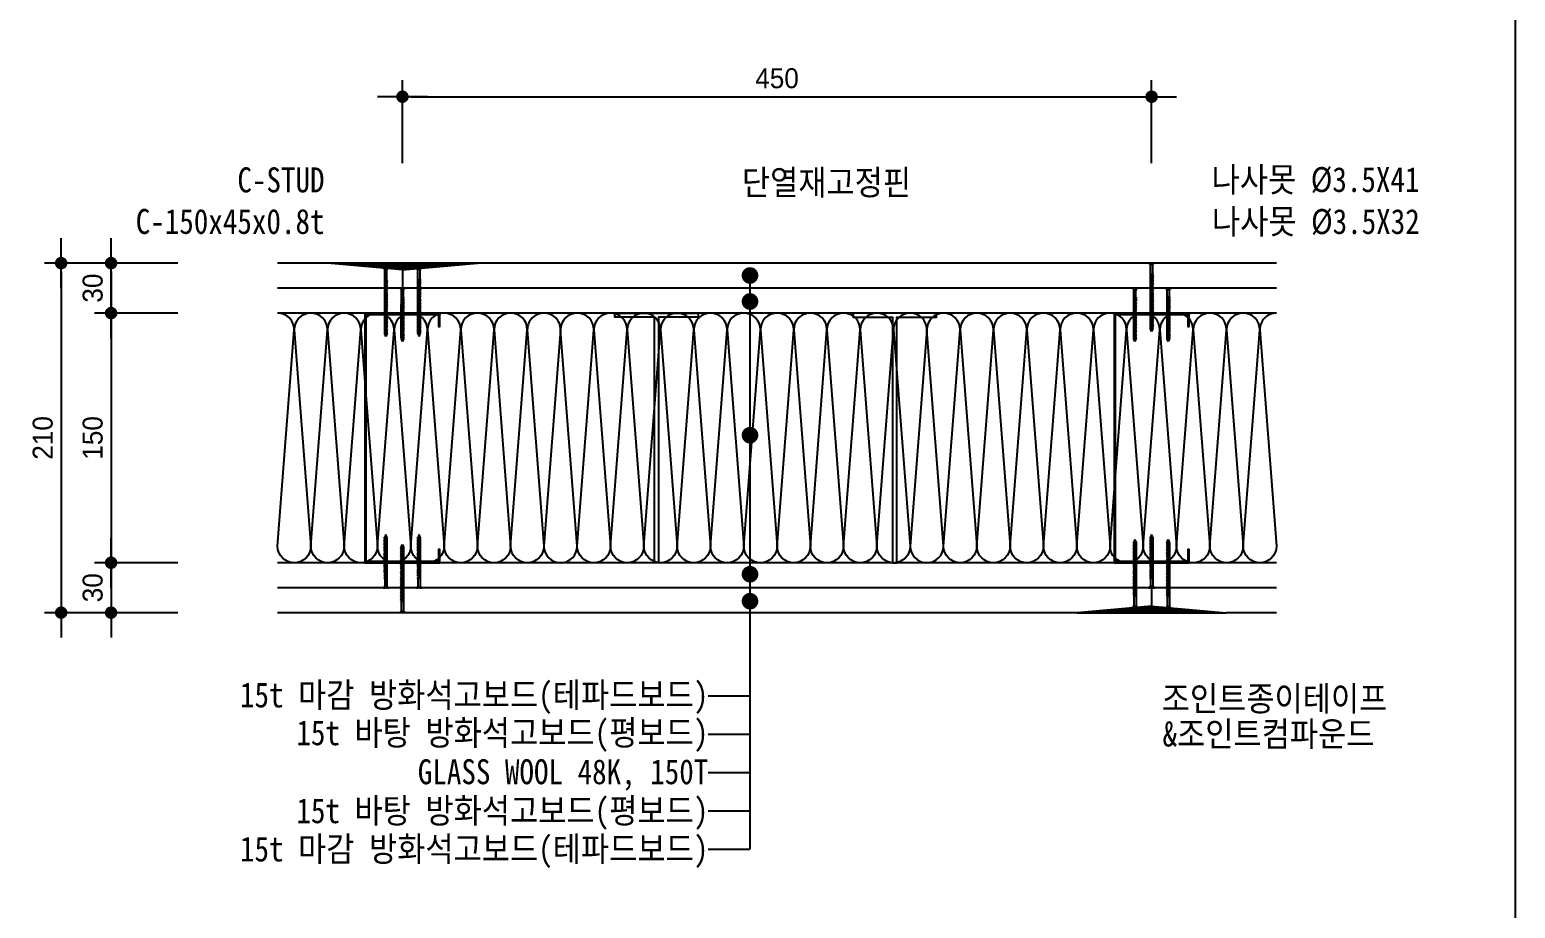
# Model space of a CAD drawing. Header units: millimetres. Extents: x 104 to 12536, y 73 to 2865.
# Drawn here: x 1967 to 2860, y 927 to 1455 of the extents above; entities that cross this region are included whole.
import ezdxf
from ezdxf.enums import TextEntityAlignment as Align

# ---------------------------------------------------------------- set-up
doc = ezdxf.new("R2010")
doc.units = ezdxf.units.MM
doc.header["$LTSCALE"] = 5
for name, color, linetype in [('CHAN', 3, 'Continuous'), ('FIN', 6, 'Continuous'), ('formline', 6, 'Continuous'), ('GB', 7, 'Continuous'), ('INSUL', 8, 'Continuous'), ('ITXT', 5, 'Continuous'), ('PIN', 4, 'Continuous'), ('RXDIM', 7, 'Continuous'), ('SCREW2', 8, 'Continuous'), ('TEXT', 7, 'Continuous')]:
    doc.layers.add(name, color=color, linetype=linetype)
doc.styles.add('CGS', font='')
doc.styles.add('RXHS', font='')
doc.styles.get('CGS').set_extended_font_data('Dotum')
doc.styles.get('RXHS').set_extended_font_data('DotumChe')
doc.dimstyles.new('NDIM', dxfattribs={"dimscale": 5, "dimtxt": 2.4, "dimasz": 1, "dimexe": 2, "dimexo": 2, "dimgap": 1, "dimtad": 1, "dimtoh": 1, "dimdec": 0, "dimzin": 0, "dimdsep": 46, "dimtxsty": 'CGS', "dimblk1": 'DOTK', "dimblk2": 'DOTK', "dimsah": 1, "dimcen": 3, "dimclrt": 3, "dimadec": 0, "dimazin": 0, "dimtfac": 1.25, "dimtdec": 0, "dimtix": 1, "dimtmove": 2, "dimatfit": 3, "dimldrblk": 'DOTK', "dimfxl": 1, "dimtolj": 1, "dimtzin": 0, "dimarcsym": 0})

# ---------------------------------------------------------------- blocks, each defined once
blk = doc.blocks.new('나사못41')
at = {"layer": 'SCREW2'}
for p, q in [((2.25, 39.17), (0.63, 38.74)), ((0.63, 38.74), (0.92, 39.12)), ((2.25, 38.32), (0.63, 37.89)), ((0.63, 37.89), (0.92, 38.27)), ((2.25, 36.62), (0.63, 36.19)), ((0.63, 36.19), (0.92, 36.58)), ((2.25, 35.78), (0.63, 35.35)), ((0.63, 35.35), (0.92, 35.73)), ((2.25, 37.47), (0.64, 37.04)), ((0.64, 37.04), (0.92, 37.43)), ((2.54, 39.55), (0.92, 39.12)), ((2.54, 38.7), (0.92, 38.27)), ((2.54, 37.86), (0.92, 37.43)), ((2.53, 37.01), (0.92, 36.58)), ((2.54, 36.16), (0.92, 35.73)), ((0.93, 38.81), (0.93, 38.28)), ((0.93, 37.97), (0.93, 37.43)), ((0.93, 37.12), (0.93, 36.58)), ((0.93, 36.27), (0.93, 35.73)), ((1.6, 41), (0.98, 39.39)), ((0.98, 39.39), (1.64, 39.91)), ((0.98, 39.39), (0.98, 39.14)), ((1.64, 39.91), (1.6, 41)), ((2.26, 39.48), (1.6, 41)), ((2.25, 39.17), (2.54, 39.55)), ((2.25, 39.17), (2.25, 38.63)), ((2.25, 38.32), (2.54, 38.7)), ((2.25, 38.32), (2.25, 37.78)), ((2.25, 37.47), (2.54, 37.86)), ((2.25, 37.47), (2.25, 36.93)), ((2.25, 36.62), (2.53, 37.01)), ((2.25, 36.62), (2.25, 36.08)), ((2.25, 35.78), (2.54, 36.16)), ((2.25, 35.78), (2.25, 35.24)), ((2.25, 34.93), (0.63, 34.5)), ((0.63, 34.5), (0.92, 34.88)), ((2.25, 33.23), (0.63, 32.8)), ((0.63, 32.8), (0.92, 33.19)), ((2.25, 32.39), (0.63, 31.96)), ((0.63, 31.96), (0.92, 32.34)), ((2.25, 31.54), (0.63, 31.11)), ((0.63, 31.11), (0.92, 31.5)), ((2.25, 29), (0.63, 28.57)), ((0.63, 28.57), (0.92, 28.95)), ((2.25, 34.08), (0.64, 33.65)), ((0.64, 33.65), (0.92, 34.04)), ((2.25, 30.69), (0.64, 30.26)), ((0.64, 30.26), (0.92, 30.65)), ((2.25, 29.85), (0.64, 29.42)), ((0.64, 29.42), (0.93, 29.8)), ((2.25, 28.15), (0.64, 27.72)), ((0.64, 27.72), (0.92, 28.11)), ((2.25, 27.3), (0.64, 26.87)), ((0.64, 26.87), (0.93, 27.26)), ((2.54, 35.31), (0.92, 34.88)), ((2.54, 34.47), (0.92, 34.04)), ((2.53, 33.62), (0.92, 33.19)), ((2.54, 32.77), (0.92, 32.34)), ((2.54, 31.92), (0.92, 31.5)), ((2.54, 31.08), (0.92, 30.65)), ((2.54, 29.38), (0.92, 28.95)), ((2.54, 28.54), (0.92, 28.11)), ((2.54, 26.84), (0.92, 26.41)), ((0.93, 35.43), (0.93, 34.89)), ((0.93, 34.58), (0.93, 34.04)), ((0.93, 33.73), (0.93, 33.19)), ((0.93, 32.88), (0.93, 32.34)), ((0.93, 32.04), (0.93, 31.5)), ((0.93, 31.19), (0.93, 30.65)), ((0.93, 30.34), (0.93, 29.8)), ((2.54, 30.23), (0.93, 29.8)), ((0.93, 29.49), (0.93, 28.95)), ((0.93, 28.65), (0.93, 28.11)), ((0.93, 27.8), (0.93, 27.26)), ((2.54, 27.69), (0.93, 27.26)), ((0.93, 26.95), (0.93, 26.41)), ((2.25, 34.93), (2.54, 35.31)), ((2.25, 34.93), (2.25, 34.39)), ((2.25, 34.08), (2.54, 34.47)), ((2.25, 34.08), (2.25, 33.54)), ((2.25, 33.23), (2.53, 33.62)), ((2.25, 33.23), (2.25, 32.69)), ((2.25, 32.39), (2.54, 32.77)), ((2.25, 32.39), (2.25, 31.85)), ((2.25, 31.54), (2.54, 31.92)), ((2.25, 31.54), (2.25, 31)), ((2.25, 30.69), (2.54, 31.08)), ((2.25, 30.69), (2.25, 30.15)), ((2.25, 29.85), (2.54, 30.23)), ((2.25, 29.84), (2.25, 29.3)), ((2.25, 29), (2.54, 29.38)), ((2.25, 29), (2.25, 28.46)), ((2.25, 28.15), (2.54, 28.54)), ((2.25, 28.15), (2.25, 27.61)), ((2.25, 27.3), (2.54, 27.69)), ((2.25, 27.3), (2.25, 26.76)), ((2.25, 26.46), (2.54, 26.84)), ((2.25, 24.76), (0.63, 24.33)), ((0.63, 24.33), (0.92, 24.72)), ((2.25, 26.46), (0.64, 26.03)), ((0.64, 26.03), (0.92, 26.41)), ((2.25, 25.61), (0.64, 25.18)), ((0.64, 25.18), (0.93, 25.56)), ((2.25, 23.91), (0.64, 23.48)), ((0.64, 23.48), (0.92, 23.87)), ((2.25, 23.07), (0.64, 22.64)), ((0.64, 22.64), (0.93, 23.02)), ((2.26, 22.22), (0.64, 21.79)), ((0.64, 21.79), (0.93, 22.18)), ((2.25, 21.37), (0.64, 20.94)), ((0.64, 20.94), (0.93, 21.33)), ((2.26, 20.53), (0.64, 20.1)), ((0.64, 20.1), (0.93, 20.48)), ((2.25, 19.68), (0.64, 19.25)), ((0.64, 19.25), (0.92, 19.63)), ((2.25, 18.83), (0.64, 18.4)), ((0.64, 18.4), (0.93, 18.79)), ((2.26, 17.98), (0.64, 17.55)), ((0.64, 17.55), (0.93, 17.94)), ((2.54, 25.15), (0.92, 24.72)), ((2.54, 24.3), (0.92, 23.87)), ((2.54, 20.06), (0.92, 19.63)), ((0.93, 26.1), (0.93, 25.56)), ((2.54, 25.99), (0.93, 25.56)), ((0.93, 25.26), (0.93, 24.72)), ((0.93, 24.41), (0.93, 23.87)), ((0.93, 23.56), (0.93, 23.02)), ((2.54, 23.45), (0.93, 23.02)), ((0.93, 22.71), (0.93, 22.18)), ((2.54, 22.6), (0.93, 22.18)), ((0.93, 21.87), (0.93, 21.33)), ((2.54, 21.76), (0.93, 21.33)), ((0.93, 21.02), (0.93, 20.48)), ((2.54, 20.91), (0.93, 20.48)), ((0.93, 20.17), (0.93, 19.63)), ((0.93, 19.32), (0.93, 18.79)), ((2.54, 19.21), (0.93, 18.79)), ((0.93, 18.48), (0.93, 17.94)), ((0.93, 18.48), (0.93, 17.94)), ((2.54, 18.37), (0.93, 17.94)), ((2.25, 26.45), (2.25, 25.92)), ((2.25, 25.61), (2.54, 25.99)), ((2.25, 25.61), (2.25, 25.07)), ((2.25, 24.76), (2.54, 25.15)), ((2.25, 24.76), (2.25, 24.22)), ((2.25, 23.91), (2.54, 24.3)), ((2.25, 23.91), (2.25, 23.37)), ((2.25, 23.07), (2.54, 23.45)), ((2.25, 23.06), (2.25, 20.53)), ((2.25, 21.37), (2.54, 21.76)), ((2.25, 21.37), (2.25, 20.83)), ((2.25, 20.52), (2.25, 19.98)), ((2.25, 19.68), (2.54, 20.06)), ((2.25, 19.68), (2.25, 19.14)), ((2.25, 18.83), (2.54, 19.21)), ((2.25, 18.83), (2.25, 18.29)), ((2.25, 17.98), (2.25, 17.44)), ((2.26, 22.22), (2.54, 22.6)), ((2.26, 20.53), (2.54, 20.91)), ((2.26, 17.98), (2.54, 18.37)), ((2.26, 17.14), (0.64, 16.71)), ((0.64, 16.71), (0.93, 17.09)), ((2.26, 15.44), (0.64, 15.01)), ((0.64, 15.01), (0.93, 15.4)), ((2.26, 14.59), (0.64, 14.16)), ((0.64, 14.16), (0.93, 14.55)), ((2.26, 16.29), (0.65, 15.86)), ((0.65, 15.86), (0.93, 16.24)), ((2.26, 13.75), (0.65, 13.32)), ((0.65, 13.32), (0.93, 13.7)), ((2.26, 12.9), (0.65, 12.47)), ((0.65, 12.47), (0.93, 12.86)), ((2.26, 12.05), (0.65, 11.62)), ((0.65, 11.62), (0.93, 12.01)), ((2.26, 11.21), (0.65, 10.78)), ((0.65, 10.78), (0.93, 11.16)), ((2.26, 10.38), (0.65, 9.95)), ((0.65, 9.95), (0.93, 10.33)), ((2.26, 9.55), (0.65, 9.12)), ((0.65, 9.12), (0.93, 9.5)), ((0.93, 17.63), (0.93, 17.09)), ((2.55, 17.52), (0.93, 17.09)), ((0.93, 16.78), (0.93, 16.24)), ((2.55, 16.67), (0.93, 16.24)), ((0.93, 15.94), (0.93, 15.4)), ((2.54, 15.83), (0.93, 15.4)), ((0.93, 15.09), (0.93, 14.55)), ((2.55, 14.98), (0.93, 14.55)), ((0.93, 14.24), (0.93, 13.7)), ((2.55, 14.13), (0.93, 13.7)), ((0.93, 13.39), (0.93, 12.86)), ((2.55, 13.29), (0.93, 12.86)), ((0.93, 12.55), (0.93, 12.01)), ((2.55, 12.44), (0.93, 12.01)), ((0.93, 11.7), (0.93, 10.33)), ((2.55, 11.59), (0.93, 11.16)), ((2.55, 10.76), (0.93, 10.33)), ((0.93, 10.02), (0.93, 9.5)), ((2.55, 9.93), (0.93, 9.5)), ((0.93, 9.19), (0.93, 8.67)), ((2.55, 9.1), (0.93, 8.67)), ((2.25, 17.13), (2.25, 16.59)), ((2.25, 16.29), (2.25, 15.75)), ((2.25, 15.44), (2.25, 14.9)), ((2.25, 14.59), (2.25, 14.05)), ((2.25, 13.75), (2.25, 13.21)), ((2.25, 12.05), (2.25, 11.51)), ((2.25, 11.2), (2.25, 10.68)), ((2.25, 10.37), (2.25, 9.85)), ((2.25, 9.54), (2.25, 9.02)), ((2.26, 17.14), (2.55, 17.52)), ((2.26, 16.29), (2.55, 16.67)), ((2.26, 15.44), (2.54, 15.83)), ((2.26, 14.59), (2.55, 14.98)), ((2.26, 13.75), (2.55, 14.13)), ((2.26, 12.9), (2.55, 13.29)), ((2.26, 12.9), (2.26, 12.36)), ((2.26, 12.05), (2.55, 12.44)), ((2.26, 11.21), (2.55, 11.59)), ((2.26, 10.38), (2.55, 10.76)), ((2.26, 9.55), (2.55, 9.93)), ((2.26, 8.72), (2.55, 9.1)), ((2.26, 8.72), (0.65, 8.29)), ((0.65, 8.29), (0.93, 8.67)), ((2.26, 7.89), (0.65, 7.46)), ((0.65, 7.46), (0.93, 7.84)), ((2.26, 7.06), (0.65, 6.63)), ((0.65, 6.63), (0.93, 7.01)), ((0.93, 8.36), (0.93, 7.84)), ((2.55, 8.27), (0.93, 7.84)), ((0.93, 7.53), (0.93, 7.01)), ((2.55, 7.44), (0.93, 7.01)), ((0.93, 6.7), (0.93, 1.19)), ((1.54, 0.48), (1.54, 0.65)), ((1.6, 0.68), (1.57, 0.68)), ((1.63, 0.48), (1.63, 0.65)), ((2.08, 0), (3.2, 0)), ((2.25, 8.71), (2.25, 8.19)), ((2.25, 7.88), (2.25, 7.36)), ((2.25, 7.05), (2.25, 1.19)), ((2.26, 7.89), (2.55, 8.27)), ((2.26, 7.06), (2.55, 7.44)), ((-0.03, 0), (1.09, 0))]:
    blk.add_line(p, q, dxfattribs=at)
for centre, radius, start, end in [((-0.49, 1.35), 1.43, 288.66128, 353.44689), ((1.07, 0.47), 0.473, 267.52648, 0.91384), ((1.59, -1.99), 2.05, 80.28655, 99.71345), ((1.57, 0.65), 0.033, 90, 180), ((1.6, 0.65), 0.033, 0, 90), ((2.1, 0.47), 0.473, 179.08616, 272.47352), ((3.64, 1.33), 1.4, 185.72984, 251.659)]:
    blk.add_arc(centre, radius, start, end, dxfattribs=at)
blk = doc.blocks.new('DOTK')
blk.add_line((-3, 0), (3, 0))
at = {"const_width": 0.75}
blk.add_lwpolyline([(-0.375, 0, 1), (0.375, 0, 1)], format="xyb", close=True, dxfattribs=at)
blk = doc.blocks.new('*D44')
at = {"layer": 'RXDIM', "color": 0, "lineweight": -2, "transparency": 16777216}
for p, q in [((2191.38, 1374.5), (2191.38, 1424.5)), ((2641.38, 1374.5), (2641.38, 1424.5)), ((2196.38, 1414.5), (2636.38, 1414.5))]:
    blk.add_line(p, q, dxfattribs=at)
at = {"layer": 'RXDIM', "color": 0, "lineweight": -2, "transparency": 16777216, "xscale": 5, "yscale": 5, "zscale": 5, "rotation": 180}
blk.add_blockref('DOTK', (2191.38, 1414.5), dxfattribs=at)
at = {"layer": 'RXDIM', "color": 0, "lineweight": -2, "transparency": 16777216, "xscale": 5, "yscale": 5, "zscale": 5}
blk.add_blockref('DOTK', (2641.38, 1414.5), dxfattribs=at)
at = {"layer": 'RXDIM', "color": 3, "transparency": 16777216, "insert": (2416.38, 1425.51), "char_height": 12, "attachment_point": 5, "style": 'CGS'}
blk.add_mtext('\\A1;450', dxfattribs=at)
blk = doc.blocks.new('*D45')
at = {"layer": 'RXDIM', "color": 0, "lineweight": -2, "transparency": 16777216}
for p, q in [((2056.38, 1314.5), (1976.38, 1314.5)), ((1986.38, 1309.5), (1986.38, 1109.5)), ((2056.38, 1104.5), (1976.38, 1104.5))]:
    blk.add_line(p, q, dxfattribs=at)
at = {"layer": 'RXDIM', "color": 0, "lineweight": -2, "transparency": 16777216, "xscale": 5, "yscale": 5, "zscale": 5}
for p, rotation in [((1986.38, 1314.5), 90), ((1986.38, 1104.5), 270)]:
    blk.add_blockref('DOTK', p, dxfattribs=dict(at, rotation=rotation))
at = {"layer": 'RXDIM', "color": 3, "transparency": 16777216, "insert": (1975.37, 1209.5), "char_height": 12, "attachment_point": 5, "rotation": 90, "style": 'CGS'}
blk.add_mtext('\\A1;210', dxfattribs=at)
blk = doc.blocks.new('*D46')
at = {"layer": 'RXDIM', "color": 0, "lineweight": -2, "transparency": 16777216}
for p, q in [((2056.38, 1314.5), (2006.38, 1314.5)), ((2016.38, 1309.5), (2016.38, 1289.5)), ((2056.38, 1284.5), (2006.38, 1284.5))]:
    blk.add_line(p, q, dxfattribs=at)
at = {"layer": 'RXDIM', "color": 0, "lineweight": -2, "transparency": 16777216, "xscale": 5, "yscale": 5, "zscale": 5}
for p, rotation in [((2016.38, 1314.5), 90), ((2016.38, 1284.5), 270)]:
    blk.add_blockref('DOTK', p, dxfattribs=dict(at, rotation=rotation))
at = {"layer": 'RXDIM', "color": 3, "transparency": 16777216, "insert": (2005.37, 1299.5), "char_height": 12, "attachment_point": 5, "rotation": 90, "style": 'CGS'}
blk.add_mtext('\\A1;30', dxfattribs=at)
blk = doc.blocks.new('*D47')
at = {"layer": 'RXDIM', "color": 0, "lineweight": -2, "transparency": 16777216}
for p, q in [((2056.38, 1284.5), (2006.38, 1284.5)), ((2016.38, 1279.5), (2016.38, 1139.5)), ((2056.38, 1134.5), (2006.38, 1134.5))]:
    blk.add_line(p, q, dxfattribs=at)
at = {"layer": 'RXDIM', "color": 0, "lineweight": -2, "transparency": 16777216, "xscale": 5, "yscale": 5, "zscale": 5}
for p, rotation in [((2016.38, 1284.5), 90), ((2016.38, 1134.5), 270)]:
    blk.add_blockref('DOTK', p, dxfattribs=dict(at, rotation=rotation))
at = {"layer": 'RXDIM', "color": 3, "transparency": 16777216, "insert": (2005.37, 1209.5), "char_height": 12, "attachment_point": 5, "rotation": 90, "style": 'CGS'}
blk.add_mtext('\\A1;150', dxfattribs=at)
blk = doc.blocks.new('*D48')
at = {"layer": 'RXDIM', "color": 0, "lineweight": -2, "transparency": 16777216}
for p, q in [((2056.38, 1134.5), (2006.38, 1134.5)), ((2016.38, 1129.5), (2016.38, 1109.5)), ((2056.38, 1104.5), (2006.38, 1104.5))]:
    blk.add_line(p, q, dxfattribs=at)
at = {"layer": 'RXDIM', "color": 0, "lineweight": -2, "transparency": 16777216, "xscale": 5, "yscale": 5, "zscale": 5}
for p, rotation in [((2016.38, 1134.5), 90), ((2016.38, 1104.5), 270)]:
    blk.add_blockref('DOTK', p, dxfattribs=dict(at, rotation=rotation))
at = {"layer": 'RXDIM', "color": 3, "transparency": 16777216, "insert": (2005.37, 1119.5), "char_height": 12, "attachment_point": 5, "rotation": 90, "style": 'CGS'}
blk.add_mtext('\\A1;30', dxfattribs=at)
blk = doc.blocks.new('나사못32')
at = {"layer": 'SCREW2'}
for p, q in [((2.24, 30.17), (0.63, 29.74)), ((0.63, 29.74), (0.92, 30.12)), ((2.25, 29.32), (0.63, 28.89)), ((0.63, 28.89), (0.92, 29.27)), ((2.25, 28.47), (0.63, 28.04)), ((0.63, 28.04), (0.92, 28.43)), ((2.24, 27.62), (0.63, 27.19)), ((0.63, 27.19), (0.91, 27.58)), ((2.24, 26.78), (0.63, 26.35)), ((2.53, 28.01), (0.91, 27.58)), ((2.53, 30.55), (0.92, 30.12)), ((0.92, 29.81), (0.92, 29.28)), ((2.53, 29.7), (0.92, 29.27)), ((0.92, 28.97), (0.92, 28.43)), ((2.54, 28.86), (0.92, 28.43)), ((0.92, 28.12), (0.92, 27.58)), ((0.92, 27.27), (0.92, 26.73)), ((2.53, 27.16), (0.92, 26.73)), ((1.6, 32), (0.98, 30.39)), ((0.98, 30.39), (1.64, 30.91)), ((0.98, 30.39), (0.98, 30.14)), ((1.64, 30.91), (1.6, 32)), ((2.27, 30.45), (1.6, 32)), ((2.24, 30.17), (2.53, 30.55)), ((2.24, 30.17), (2.24, 29.63)), ((2.24, 29.32), (2.24, 28.78)), ((2.24, 28.47), (2.24, 27.93)), ((2.24, 27.62), (2.53, 28.01)), ((2.24, 27.62), (2.24, 27.08)), ((2.24, 26.78), (2.53, 27.16)), ((2.24, 26.78), (2.24, 26.24)), ((2.25, 29.32), (2.53, 29.7)), ((2.25, 28.47), (2.54, 28.86)), ((0.63, 26.35), (0.92, 26.73)), ((2.25, 25.93), (0.63, 25.5)), ((0.63, 25.5), (0.92, 25.88)), ((2.25, 25.08), (0.63, 24.65)), ((0.63, 24.65), (0.92, 25.04)), ((2.24, 24.23), (0.63, 23.8)), ((0.63, 23.8), (0.91, 24.19)), ((2.24, 23.39), (0.63, 22.96)), ((0.63, 22.96), (0.92, 23.34)), ((2.25, 22.54), (0.63, 22.11)), ((0.63, 22.11), (0.92, 22.5)), ((2.25, 21.69), (0.63, 21.26)), ((0.63, 21.26), (0.92, 21.65)), ((2.25, 20), (0.63, 19.57)), ((0.63, 19.57), (0.92, 19.95)), ((2.25, 19.15), (0.63, 18.72)), ((0.63, 18.72), (0.92, 19.11)), ((2.25, 20.85), (0.64, 20.42)), ((0.64, 20.42), (0.92, 20.8)), ((2.25, 18.3), (0.64, 17.87)), ((0.64, 17.87), (0.92, 18.26)), ((2.53, 24.62), (0.91, 24.19)), ((0.92, 26.43), (0.92, 25.89)), ((2.53, 26.31), (0.92, 25.88)), ((0.92, 25.58), (0.92, 25.04)), ((2.54, 25.47), (0.92, 25.04)), ((0.92, 24.73), (0.92, 24.19)), ((0.92, 23.88), (0.92, 23.34)), ((2.53, 23.77), (0.92, 23.34)), ((0.92, 23.04), (0.92, 22.5)), ((2.53, 22.92), (0.92, 22.5)), ((0.92, 22.19), (0.92, 21.65)), ((2.54, 22.08), (0.92, 21.65)), ((0.92, 21.34), (0.92, 20.8)), ((2.54, 21.23), (0.92, 20.8)), ((0.92, 20.49), (0.92, 19.95)), ((2.53, 20.38), (0.92, 19.95)), ((0.92, 19.65), (0.92, 19.11)), ((2.54, 19.54), (0.92, 19.11)), ((0.92, 18.8), (0.92, 18.26)), ((2.54, 18.69), (0.92, 18.26)), ((0.92, 17.95), (0.92, 17.41)), ((2.24, 25.93), (2.24, 25.39)), ((2.24, 25.08), (2.24, 24.54)), ((2.24, 24.23), (2.53, 24.62)), ((2.24, 24.23), (2.24, 23.69)), ((2.24, 23.39), (2.53, 23.77)), ((2.24, 23.39), (2.24, 22.85)), ((2.24, 22.54), (2.24, 22)), ((2.24, 21.69), (2.24, 21.15)), ((2.24, 20.84), (2.24, 20.3)), ((2.24, 20), (2.24, 19.46)), ((2.24, 19.15), (2.24, 18.61)), ((2.24, 18.3), (2.24, 17.76)), ((2.25, 25.93), (2.53, 26.31)), ((2.25, 25.08), (2.54, 25.47)), ((2.25, 22.54), (2.53, 22.92)), ((2.25, 21.69), (2.54, 22.08)), ((2.25, 20.85), (2.54, 21.23)), ((2.25, 20), (2.53, 20.38)), ((2.25, 19.15), (2.54, 19.54)), ((2.25, 18.3), (2.54, 18.69)), ((2.25, 17.46), (0.63, 17.03)), ((0.63, 17.03), (0.92, 17.41)), ((2.25, 15.9), (0.63, 15.47)), ((0.63, 15.47), (0.92, 15.86)), ((2.25, 13.36), (0.63, 12.93)), ((0.63, 12.93), (0.92, 13.32)), ((2.25, 16.73), (0.64, 16.3)), ((0.64, 16.3), (0.92, 16.68)), ((2.25, 15.06), (0.64, 14.63)), ((0.64, 14.63), (0.92, 15.01)), ((2.25, 14.21), (0.64, 13.78)), ((0.64, 13.78), (0.92, 14.16)), ((2.25, 12.51), (0.64, 12.08)), ((0.64, 12.08), (0.92, 12.47)), ((2.25, 11.67), (0.64, 11.24)), ((0.64, 11.24), (0.92, 11.62)), ((2.26, 10.82), (0.64, 10.39)), ((0.64, 10.39), (0.93, 10.78)), ((2.27, 9.98), (0.65, 9.55)), ((0.65, 9.55), (0.94, 9.93)), ((2.27, 9.13), (0.66, 8.7)), ((0.66, 8.7), (0.94, 9.09)), ((2.54, 17.84), (0.92, 17.41)), ((0.92, 17.45), (0.92, 16.92)), ((0.92, 17.22), (0.92, 16.68)), ((2.54, 17.11), (0.92, 16.68)), ((0.92, 16.37), (0.92, 15.86)), ((2.54, 16.29), (0.92, 15.86)), ((0.92, 15.55), (0.92, 15.01)), ((2.54, 15.44), (0.92, 15.01)), ((0.92, 14.7), (0.92, 14.16)), ((2.54, 14.59), (0.92, 14.16)), ((0.92, 13.86), (0.92, 13.32)), ((2.54, 13.75), (0.92, 13.32)), ((0.92, 13.01), (0.92, 12.47)), ((2.54, 12.9), (0.92, 12.47)), ((0.92, 12.16), (0.92, 11.62)), ((2.54, 12.05), (0.92, 11.62)), ((0.93, 11.32), (0.93, 10.78)), ((2.55, 11.21), (0.93, 10.78)), ((0.94, 10.47), (0.94, 9.93)), ((2.55, 10.36), (0.94, 9.93)), ((2.56, 9.51), (0.94, 9.09)), ((0.95, 9.63), (0.95, 9.09)), ((2.24, 17.45), (2.24, 17.03)), ((2.24, 16.72), (2.24, 16.54)), ((2.24, 16.71), (2.24, 15.86)), ((2.24, 15.9), (2.24, 15.36)), ((2.24, 14.21), (2.24, 13.67)), ((2.24, 13.36), (2.24, 12.82)), ((2.24, 12.51), (2.24, 11.97)), ((2.25, 17.46), (2.54, 17.84)), ((2.25, 16.73), (2.54, 17.11)), ((2.25, 15.9), (2.54, 16.29)), ((2.25, 15.06), (2.54, 15.44)), ((2.25, 15.06), (2.25, 14.52)), ((2.25, 14.21), (2.54, 14.59)), ((2.25, 13.36), (2.54, 13.75)), ((2.25, 12.51), (2.54, 12.9)), ((2.25, 11.67), (2.54, 12.05)), ((2.25, 11.67), (2.25, 11.13)), ((2.26, 10.82), (2.55, 11.21)), ((2.26, 10.82), (2.26, 10.28)), ((2.27, 9.98), (2.55, 10.36)), ((2.27, 9.98), (2.27, 9.44)), ((2.27, 9.13), (2.56, 9.51)), ((2.27, 9.13), (2.27, 8.59)), ((0, 0), (1.12, 0)), ((2.27, 8.28), (0.66, 7.85)), ((0.66, 7.85), (0.95, 8.24)), ((2.28, 7.44), (0.67, 7.01)), ((0.67, 7.01), (0.95, 7.39)), ((2.29, 6.59), (0.67, 6.16)), ((0.67, 6.16), (0.96, 6.55)), ((2.28, 5.74), (0.67, 5.31)), ((0.67, 5.31), (0.95, 5.7)), ((0.95, 8.78), (0.95, 8.24)), ((2.56, 8.67), (0.95, 8.24)), ((0.95, 7.93), (0.95, 7.39)), ((2.57, 7.82), (0.95, 7.39)), ((2.57, 6.13), (0.95, 5.7)), ((0.95, 5.39), (0.95, 1.19)), ((0.96, 7.09), (0.96, 6.55)), ((2.57, 6.98), (0.96, 6.55)), ((0.96, 6.24), (0.96, 5.7)), ((1.57, 0.48), (1.57, 0.65)), ((1.63, 0.68), (1.6, 0.68)), ((1.66, 0.48), (1.66, 0.65)), ((2.27, 8.28), (2.56, 8.67)), ((2.27, 8.28), (2.27, 7.74)), ((2.27, 5.74), (2.27, 1.19)), ((2.28, 7.44), (2.57, 7.82)), ((2.28, 7.44), (2.28, 6.9)), ((2.28, 6.59), (2.28, 6.05)), ((2.28, 5.74), (2.57, 6.13)), ((2.29, 6.59), (2.57, 6.98)), ((2.11, 0), (3.23, 0))]:
    blk.add_line(p, q, dxfattribs=at)
for centre, radius, start, end in [((-0.44, 1.33), 1.4, 288.341, 354.27016), ((1.1, 0.47), 0.473, 267.52648, 0.91384), ((1.61, -1.99), 2.05, 80.28655, 99.71345), ((1.6, 0.65), 0.033, 90, 180), ((1.63, 0.65), 0.033, 360, 90), ((2.13, 0.47), 0.473, 179.08616, 272.47352), ((3.67, 1.33), 1.4, 185.72984, 251.659)]:
    blk.add_arc(centre, radius, start, end, dxfattribs=at)

msp = doc.modelspace()

# ---------------------------------------------------------------- linework, layer by layer
at = {"layer": 'CHAN'}
for points in [[(2213.88, 1284.5), (2168.87, 1284.5), (2168.87, 1134.5), (2213.88, 1134.5), (2213.88, 1142.5), (2213.08, 1142.5), (2213.08, 1135.3), (2169.67, 1135.3), (2169.67, 1283.7), (2213.08, 1283.7), (2213.08, 1276.5), (2213.88, 1276.5), (2213.88, 1284.5), (2213.88, 1283.7)], [(2663.88, 1284.5), (2618.87, 1284.5), (2618.87, 1134.5), (2663.88, 1134.5), (2663.88, 1142.5), (2663.07, 1142.5), (2663.07, 1135.3), (2619.67, 1135.3), (2619.67, 1283.7), (2663.07, 1283.7), (2663.07, 1276.5), (2663.88, 1276.5), (2663.88, 1284.5), (2663.88, 1283.7)]]:
    msp.add_lwpolyline(points, dxfattribs=at)
at = {"layer": 'FIN'}
for p, q in [((2236.38, 1314.5), (2146.38, 1314.5)), ((2225.13, 1313.5), (2157.63, 1313.5)), ((2213.88, 1312.5), (2168.87, 1312.5)), ((2202.63, 1311.5), (2180.13, 1311.5)), ((2202.63, 1311.5), (2180.13, 1311.5)), ((2618.87, 1106.5), (2663.88, 1106.5)), ((2630.13, 1107.5), (2652.63, 1107.5)), ((2596.68, 1104.5), (2686.07, 1104.5)), ((2607.63, 1105.5), (2673.88, 1105.5))]:
    msp.add_line(p, q, dxfattribs=at)
at = {"layer": 'formline'}
msp.add_line((2859.81, 2865.5), (2859.81, 104.5), dxfattribs=at)
at = {"layer": 'GB'}
for p, q in [((2146.38, 1314.5), (2116.38, 1314.5)), ((2191.38, 1310.5), (2146.38, 1314.5)), ((2191.38, 1310.5), (2236.38, 1314.5)), ((2716.38, 1314.5), (2236.38, 1314.5)), ((2191.38, 1310.5), (2191.38, 1299.5)), ((2716.38, 1299.5), (2116.38, 1299.5)), ((2641.38, 1299.5), (2641.38, 1284.5)), ((2641.38, 1299.5), (2641.38, 1284.5)), ((2716.38, 1284.5), (2116.38, 1284.5)), ((2716.38, 1134.5), (2116.38, 1134.5)), ((2191.38, 1119.5), (2191.38, 1134.5)), ((2191.38, 1119.5), (2191.38, 1134.5)), ((2716.38, 1119.5), (2116.38, 1119.5)), ((2641.38, 1119.5), (2641.38, 1108.47)), ((2641.38, 1108.47), (2596.68, 1104.5)), ((2641.38, 1108.47), (2686.07, 1104.5)), ((2596.68, 1104.5), (2116.38, 1104.5)), ((2716.38, 1104.5), (2686.07, 1104.5))]:
    msp.add_line(p, q, dxfattribs=at)
at = {"layer": 'INSUL'}
msp.add_lwpolyline([(2716.38, 1284.5, 0.414214), (2706.38, 1274.5), (2716.38, 1144.5, -1), (2696.38, 1144.5), (2706.38, 1274.5, 1), (2686.38, 1274.5), (2696.38, 1144.5, -1), (2676.38, 1144.5), (2686.38, 1274.5, 1), (2666.38, 1274.5), (2676.38, 1144.5, -1), (2656.38, 1144.5), (2666.38, 1274.5, 1), (2646.38, 1274.5), (2656.38, 1144.5, -1), (2636.38, 1144.5), (2646.38, 1274.5, 1), (2626.38, 1274.5), (2636.38, 1144.5, -1), (2616.38, 1144.5), (2626.38, 1274.5, 1), (2606.38, 1274.5), (2616.38, 1144.5, -1), (2596.38, 1144.5), (2606.38, 1274.5, 1), (2586.38, 1274.5), (2596.38, 1144.5, -1), (2576.38, 1144.5), (2586.38, 1274.5, 1), (2566.38, 1274.5), (2576.38, 1144.5, -1), (2556.38, 1144.5), (2566.38, 1274.5, 1), (2546.38, 1274.5), (2556.38, 1144.5, -1), (2536.38, 1144.5), (2546.38, 1274.5, 1), (2526.38, 1274.5), (2536.38, 1144.5, -1), (2516.38, 1144.5), (2506.38, 1274.5), (2496.38, 1144.5, 1), (2516.38, 1144.5), (2526.38, 1274.5, 1), (2506.38, 1274.5, 0.414214), (2496.38, 1284.5, 0.414214), (2486.38, 1274.5), (2496.38, 1144.5, -1), (2476.38, 1144.5), (2486.38, 1274.5, 1), (2466.38, 1274.5), (2476.38, 1144.5, -1), (2456.38, 1144.5), (2466.38, 1274.5, 1), (2446.38, 1274.5), (2456.38, 1144.5, -1), (2436.38, 1144.5), (2446.38, 1274.5, 1), (2426.38, 1274.5), (2436.38, 1144.5, -1), (2416.38, 1144.5), (2426.38, 1274.5, 1), (2406.38, 1274.5), (2416.38, 1144.5, -1), (2396.38, 1144.5), (2406.38, 1274.5, 1), (2386.38, 1274.5), (2396.38, 1144.5, -1), (2376.38, 1144.5), (2386.38, 1274.5, 1), (2366.38, 1274.5), (2376.38, 1144.5, -1), (2356.38, 1144.5), (2366.38, 1274.5, 1), (2346.38, 1274.5), (2356.38, 1144.5, -1), (2336.38, 1144.5), (2346.38, 1274.5, 1), (2326.38, 1274.5), (2336.38, 1144.5, -1), (2316.38, 1144.5), (2326.38, 1274.5, 1), (2306.38, 1274.5), (2316.38, 1144.5, -1), (2296.38, 1144.5), (2286.38, 1274.5), (2276.38, 1144.5, 1), (2296.38, 1144.5), (2306.38, 1274.5, 1), (2286.38, 1274.5, 0.414214), (2276.38, 1284.5, 0.414214), (2266.38, 1274.5), (2276.38, 1144.5, -1), (2256.38, 1144.5), (2266.38, 1274.5, 1), (2246.38, 1274.5), (2256.38, 1144.5, -1), (2236.38, 1144.5), (2246.38, 1274.5, 1), (2226.38, 1274.5), (2236.38, 1144.5, -1), (2216.38, 1144.5), (2226.38, 1274.5, 1), (2206.38, 1274.5), (2216.38, 1144.5, -1), (2196.38, 1144.5), (2206.38, 1274.5, 1), (2186.38, 1274.5), (2196.38, 1144.5, -1), (2176.38, 1144.5), (2186.38, 1274.5, 1), (2166.38, 1274.5), (2176.38, 1144.5, -1), (2156.38, 1144.5), (2166.38, 1274.5, 1), (2146.38, 1274.5), (2156.38, 1144.5, -1), (2136.38, 1144.5), (2146.38, 1274.5, 1), (2126.38, 1274.5), (2136.38, 1144.5, -1), (2116.38, 1144.5), (2126.38, 1274.5, 0.414214), (2116.38, 1284.5, 0.595959)], format="xyb", dxfattribs=at)
at = {"layer": 'ITXT'}
msp.add_line((2400.09, 1309.64), (2400.09, 962.5), dxfattribs=at)
for points in [[(2168.87, 1284.5, 0, 8.33, 0), (2168.87, 1309.5, 0, 0, 0), (2168.87, 1364.5, 0, 0, 0), (2145.3, 1364.5, 0, 0, 0)], [(2343.94, 1284.5, 0, 8.33, 0), (2351.26, 1307.13, 0, 0, 0), (2369.62, 1364.5, 0, 0, 0), (2393.19, 1364.5, 0, 0, 0)], [(2641.38, 1314.5, 0, 8.33, 0), (2641.38, 1339.5, 0, 0, 0), (2641.38, 1364.5, 0, 0, 0), (2676.75, 1364.5, 0, 0, 0)], [(2651.41, 1299.5, 0, 8.33, 0), (2651.41, 1324.5, 0, 0, 0), (2651.41, 1339.5, 0, 0, 0), (2675.99, 1339.5, 0, 0, 0)], [(2616.99, 1102.54, 0, 8.33, 0), (2616.99, 1077.54, 0, 0, 0), (2616.99, 1050.82, 0, 0, 0), (2645.34, 1050.82, 0, 0, 0)]]:
    msp.add_lwpolyline(points, format="xyseb", dxfattribs=at)
at = {"layer": 'ITXT', "const_width": 5}
for points in [[(2402.64, 1307.08, -1), (2397.64, 1307.08, -1)], [(2402.64, 1291.46, -1), (2397.64, 1291.46, -1)], [(2402.64, 1211.11, -1), (2397.64, 1211.11, -1)], [(2402.64, 1127.58, -1), (2397.64, 1127.58, -1)], [(2402.64, 1111.39, -1), (2397.64, 1111.39, -1)]]:
    msp.add_lwpolyline(points, format="xyb", close=True, dxfattribs=at)
at = {"layer": 'ITXT'}
for points in [[(2375.09, 1054.5), (2400.09, 1054.5)], [(2375.09, 1031.5), (2400.09, 1031.5)], [(2375.09, 1008.5), (2400.09, 1008.5)], [(2375.09, 985.5), (2400.09, 985.5)], [(2375.09, 962.5), (2400.09, 962.5)]]:
    msp.add_lwpolyline(points, dxfattribs=at)
at = {"layer": 'PIN'}
for points in [[(2368.94, 1284.5), (2368.94, 1282), (2345.19, 1282), (2345.19, 1134.5), (2342.69, 1134.5), (2342.69, 1282), (2318.94, 1282), (2318.94, 1284.5), (2368.94, 1284.5)], [(2462.06, 1284.5), (2462.06, 1282), (2485.81, 1282), (2485.81, 1134.5), (2488.31, 1134.5), (2488.31, 1282), (2512.06, 1282), (2512.06, 1284.5), (2462.06, 1284.5)]]:
    msp.add_lwpolyline(points, dxfattribs=at)

# ---------------------------------------------------------------- block references
at = {"layer": 'SCREW2', "xscale": -1}
for name, p, rotation in [('나사못41', (2639.78, 1314.5), 180), ('나사못41', (2179.81, 1311.5), 180), ('나사못32', (2189.76, 1299.5, 0), 180), ('나사못32', (2629.72, 1299.5, 0), 180), ('나사못32', (2649.8, 1299.5, 0), 180), ('나사못41', (2192.93, 1104.53), 359.9999999999955), ('나사못41', (2652.97, 1107.5), 359.9999999999955)]:
    msp.add_blockref(name, p, dxfattribs=dict(at, rotation=rotation))
at = {"layer": 'SCREW2', "rotation": 179.9999999999872}
msp.add_blockref('나사못41', (2202.94, 1311.5), dxfattribs=at)
at = {"layer": 'SCREW2'}
for name, p in [('나사못32', (2179.75, 1119.5, 0)), ('나사못32', (2199.77, 1119.5, 0)), ('나사못32', (2639.79, 1119.5, 0)), ('나사못41', (2629.78, 1107.5))]:
    msp.add_blockref(name, p, dxfattribs=at)

# ---------------------------------------------------------------- texts
at = {"layer": 'TEXT', "style": 'RXHS', "width": 0.9}
for s, p in [('C-STUD', (2144.58, 1357.03)), ('C-150x45x0.8t', (2144.58, 1332.06)), ('15t 마감 방화석고보드(테파드보드)', (2375.09, 1047.58)), ('15t 바탕 방화석고보드(평보드)', (2375.09, 1024.86)), ('GLASS WOOL 48K, 150T', (2375.09, 1001.44)), ('15t 바탕 방화석고보드(평보드)', (2375.09, 978.03)), ('15t 마감 방화석고보드(테파드보드)', (2375.09, 955.04))]:
    msp.add_text(s, height=15, dxfattribs=at).set_placement(p, align=Align.RIGHT)
for s, p in [('단열재고정핀', (2395.26, 1355.5)), ('나사못 Ø3.5X41', (2677.43, 1357.22)), ('나사못 Ø3.5X32', (2677.61, 1332.01)), ('조인트종이테이프', (2647.44, 1045.4)), ('&조인트컴파운드', (2647.93, 1024.11))]:
    msp.add_text(s, height=15, dxfattribs=at).set_placement(p)

# ---------------------------------------------------------------- dimensions: what is measured, and where the dimension line sits
at = {"layer": 'RXDIM'}
dim = msp.add_linear_dim(base=(2641.38, 1414.5), p1=(2191.38, 1364.5), p2=(2641.38, 1364.5), dimstyle='NDIM', dxfattribs=at)
dim.commit()
dim.dimension.update_dxf_attribs({"geometry": '*D44', "text_midpoint": (2416.38, 1425.51)})
for base, p1, p2, picture, middle in [((1986.38, 1104.5), (2066.38, 1314.5), (2066.38, 1104.5), '*D45', (1975.37, 1209.5)), ((2016.38, 1284.5), (2066.38, 1314.5), (2066.38, 1284.5), '*D46', (2005.37, 1299.5)), ((2016.38, 1134.5), (2066.38, 1284.5), (2066.38, 1134.5), '*D47', (2005.37, 1209.5)), ((2016.38, 1104.5), (2066.38, 1134.5), (2066.38, 1104.5), '*D48', (2005.37, 1119.5))]:
    dim = msp.add_linear_dim(base=base, p1=p1, p2=p2, angle=90, dimstyle='NDIM', dxfattribs=at)
    dim.commit()
    dim.dimension.update_dxf_attribs({"geometry": picture, "text_midpoint": middle})

doc.saveas('drawing.dxf')
